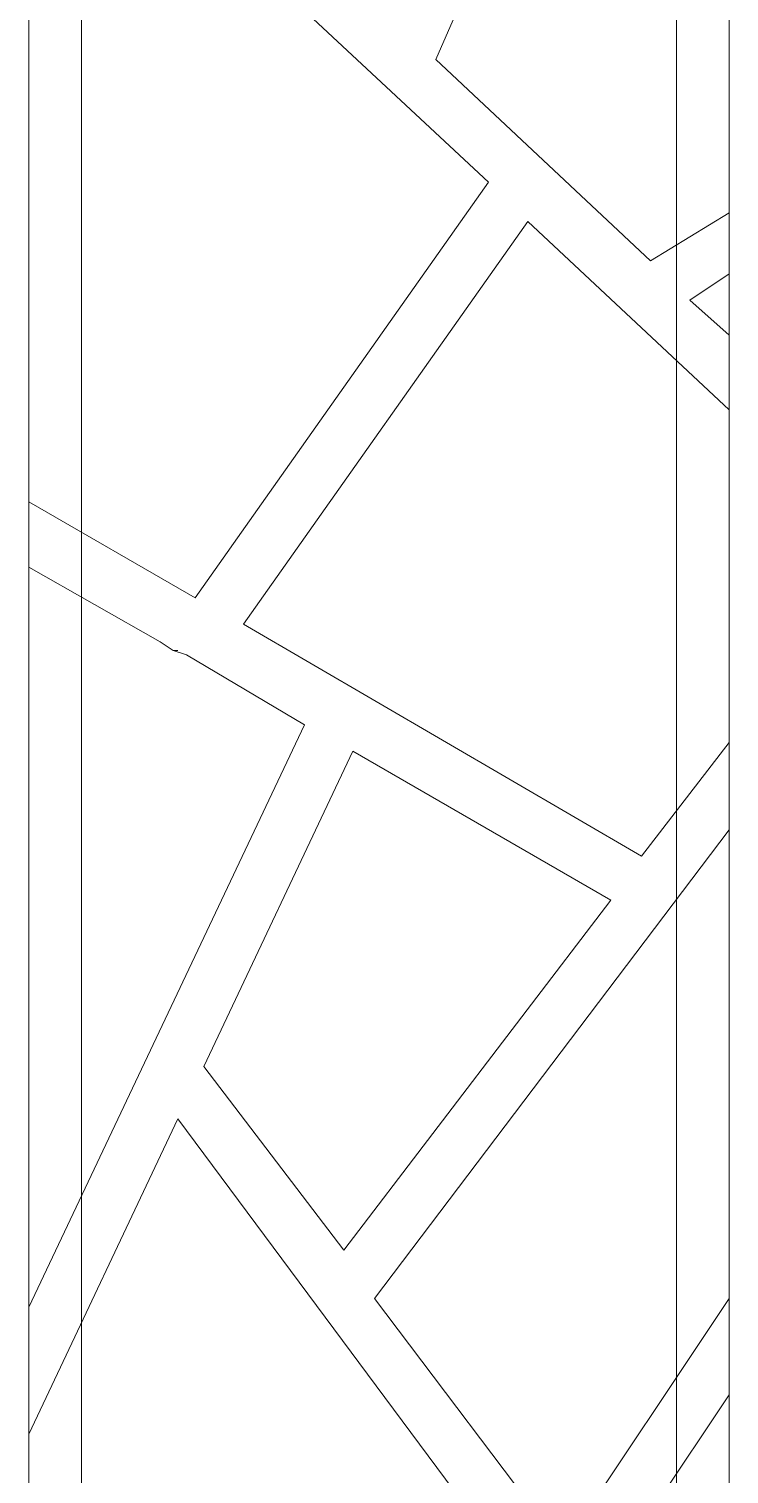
# Model space of a CAD drawing. Extents: x -66030 to 95157, y -13132 to 45879.
# Drawn here: x -51446 to -50821, y 26742 to 28032 of the extents above; entities that cross this region are included whole.
import ezdxf

# ---------------------------------------------------------------- set-up
doc = ezdxf.new("R2010")
doc.units = 0
doc.header["$LTSCALE"] = 100
doc.header["$MEASUREMENT"] = 0
doc.layers.get('0').update_dxf_attribs({"linetype": 'CONTINUOUS'})

msp = doc.modelspace()

# ---------------------------------------------------------------- linework, layer by layer
at = {"lineweight": 0}
for points in [[(-50821.4, 24422.6), (-51446.4, 24422.6), (-51446.4, 29164.4), (-50821.4, 29164.4), (-50821.4, 24422.6)], [(-50868.3, 24469.4), (-50868.3, 29113.6), (-51399.5, 29113.6), (-51399.5, 24469.4), (-50868.3, 24469.4)], [(-50926.9, 27254.4), (-51157.4, 27387.2), (-51290.2, 27106), (-51165.2, 26941.9), (-50926.9, 27254.4)]]:
    msp.add_lwpolyline(points, close=True, dxfattribs=at)
for points in [[(-50962.1, 28281.7), (-51083.1, 28004.3), (-50891.7, 27824.7), (-50821.4, 27867.6), (-50821.4, 27813), (-50856.6, 27789.5), (-50821.4, 27758.3), (-50821.4, 27691.9), (-51001.1, 27859.8), (-51255, 27500.5), (-50899.6, 27293.5), (-50821.4, 27395), (-50821.4, 27316.9), (-51137.8, 26899), (-50969.9, 26676.3), (-50821.4, 26899), (-50821.4, 26813), (-51016.7, 26520.1)], [(-50997.2, 26633.4), (-51313.6, 27059.1), (-51446.4, 26777.9), (-51446.4, 26891.1), (-51200.3, 27410.6), (-51305.8, 27473.1), (-51317.5, 27477), (-51317.5, 27477), (-51317.5, 27477), (-51317.5, 27477), (-51313.6, 27477), (-51317.5, 27477), (-51329.2, 27484.9), (-51446.4, 27551.3), (-51446.4, 27609.8), (-51298, 27523.9), (-51036.3, 27895), (-51383.9, 28219.2)]]:
    msp.add_lwpolyline(points, dxfattribs=at)

doc.saveas('drawing.dxf')
